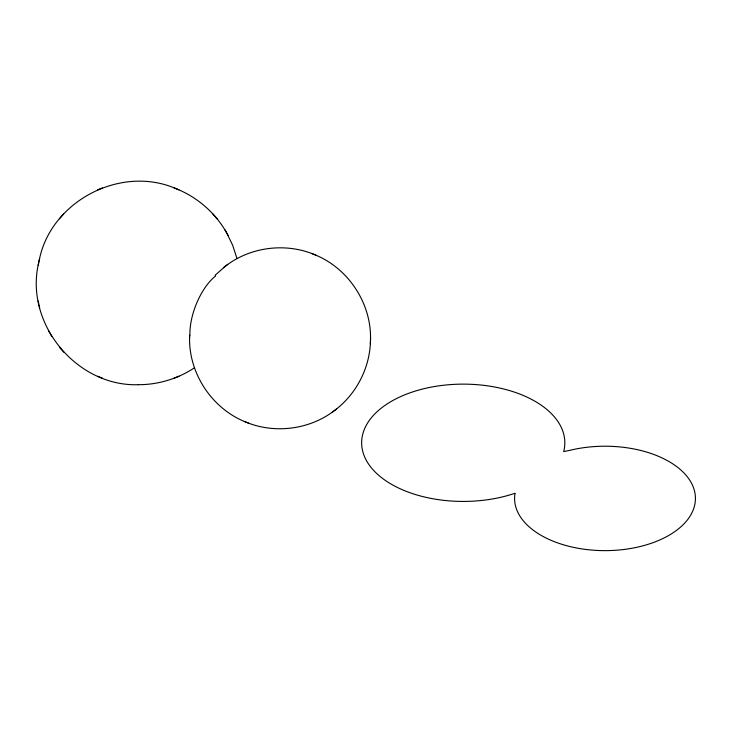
<?xml version="1.0" encoding="UTF-8"?>
<svg xmlns="http://www.w3.org/2000/svg" width="732" height="732" viewBox="0 0 732 732"><rect width="100%" height="100%" fill="white"/><g stroke="black" fill="none" stroke-linecap="round" stroke-linejoin="round"><path stroke-width="1.1" d="M246.281 422.227C211.96 408.978 188.215 373.009 189.606 336.226M334.551 410.496C356.109 394.447 369.742 368.288 370.447 341.414M370.483 340.353C371.874 303.56 348.13 267.592 313.808 254.343M189.542 338.788L189.652 335.165M370.374 343.976L370.548 337.781M38.778 262.385C23.955 322.83 76.302 386.78 138.33 384.703M39.025 261.242C49.95 201.474 120.762 164.371 176.183 188.728M38.174 265.213L39.62 258.442M59.411 218.859L61.332 216.654M61.827 216.077L63.693 213.936M215.126 275.25L225.538 266.082M225.795 265.89C251.012 246.547 286.706 242.356 315.785 255.139M244.305 421.431C273.384 434.222 309.078 430.032 334.295 410.679M223.452 267.656L227.798 264.38M332.291 412.189L336.638 408.923M194.154 367.986C177.702 378.828 158.039 384.767 138.33 384.693M97.566 189.872L99.817 188.966M100.302 188.755L102.407 187.914M174.161 378.17L176.266 377.328M176.751 377.117L179.001 376.211M176.677 188.929C197.384 197.256 215.126 212.747 226.234 232.099M97.649 376.248L99.9 377.154M100.394 377.355L102.489 378.206M311.484 253.418L313.323 254.169M246.766 422.41L248.606 423.151M174.088 187.877L178.919 189.835M217.102 218.795L212.82 213.872M59.466 347.288L61.396 349.493M61.881 350.07L63.748 352.211M226.719 232.959L232.657 245.247L236.93 258.35M48.404 330.599L49.858 333.124M50.343 333.984L51.762 336.455M224.815 229.628L228.164 235.484M38.192 300.962L38.796 303.789M39.043 304.924L39.647 307.733M189.936 335.531A43.746 19.984 -68.7 0 1 215.611 275.964M514.953 493.652L514.953 493.679A90.42 52.21 0 0 0 611.632 550.491A90.42 52.21 0 0 0 692.884 486.121A90.42 52.21 0 0 0 569.597 450.39L563.677 451.607A101.592 58.651 0 0 0 455.386 384.309A101.592 58.651 0 0 0 366.366 460.446A101.592 58.651 0 0 0 514.98 493.258L514.953 493.606"/></g></svg>
